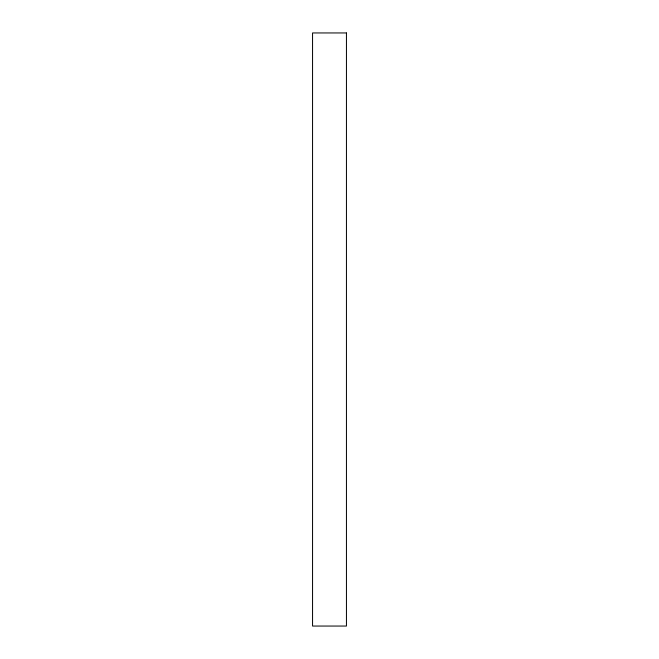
<?xml version="1.0" encoding="UTF-8"?>
<svg xmlns="http://www.w3.org/2000/svg" width="659" height="659" viewBox="0 0 659 659"><rect width="100%" height="100%" fill="white"/><g stroke="black" fill="none" stroke-linecap="round" stroke-linejoin="round"><path stroke-width="0.99" d="M346.445 32.95L312.555 32.95L312.555 626.05L346.445 626.05L346.445 32.95"/></g></svg>
